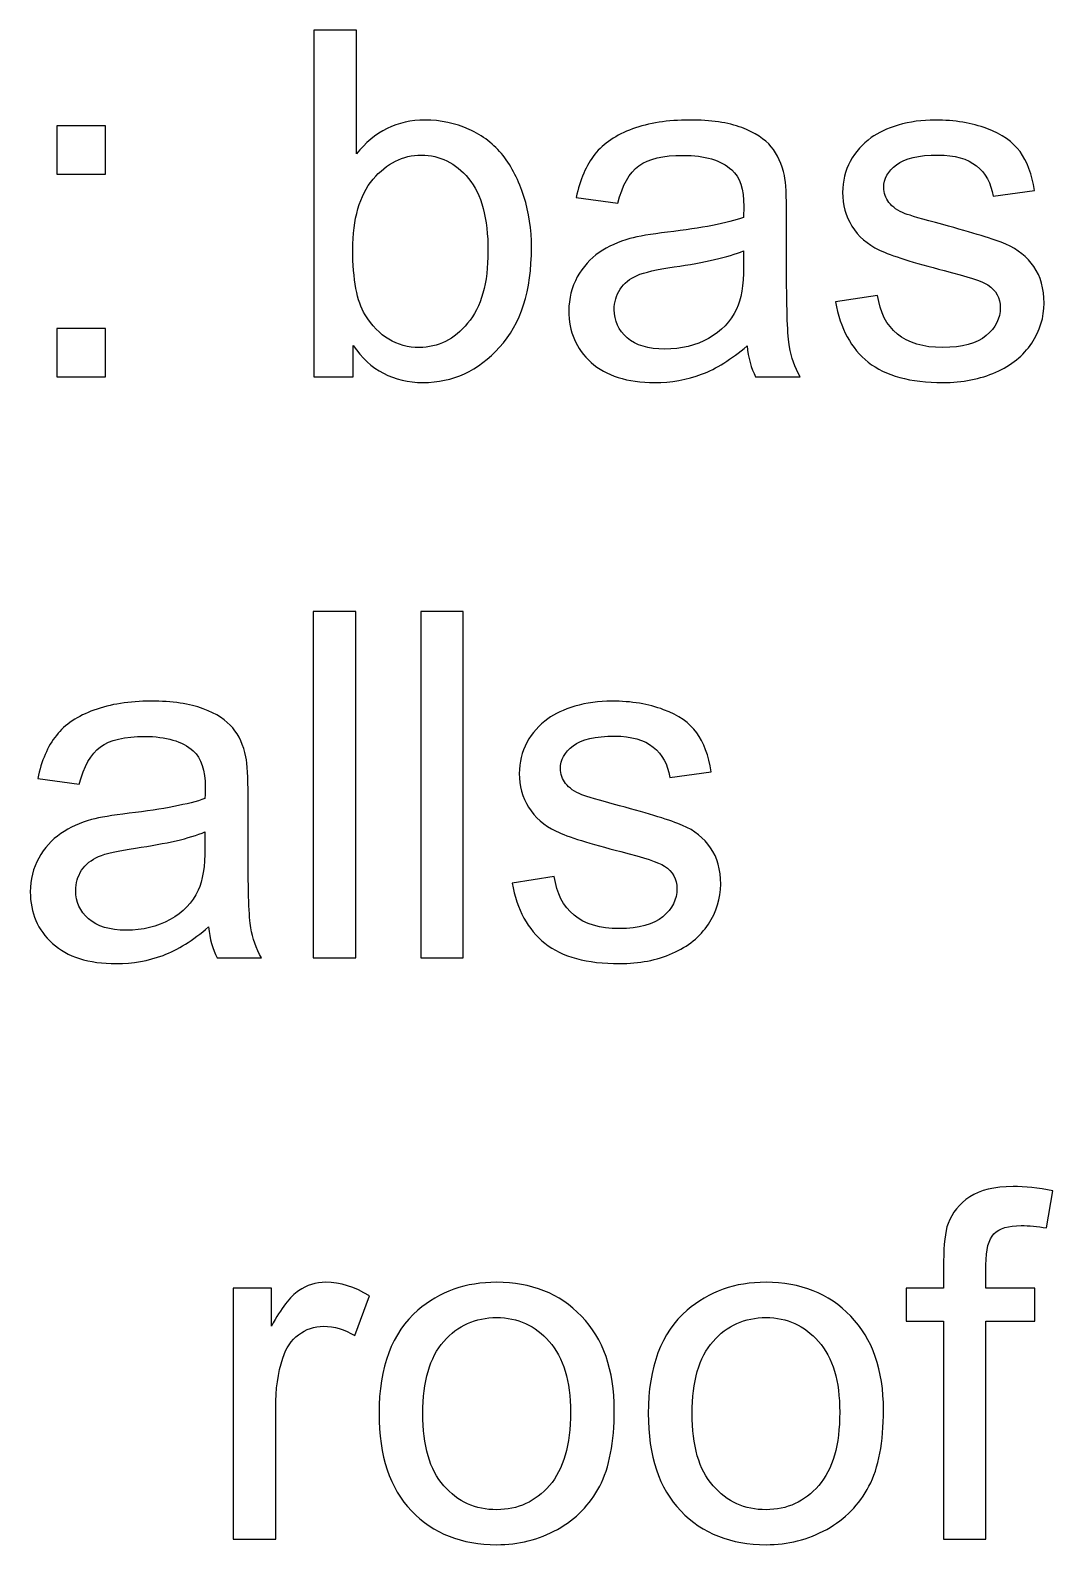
# Model space of a CAD drawing. Header units: centimetres. Extents: x -233 to -82, y 123 to 153.
# Drawn here: x -169.642 to -168.897, y 142.74 to 143.843 of the extents above; entities that cross this region are included whole.
import ezdxf

# ---------------------------------------------------------------- set-up
doc = ezdxf.new("R2010")
doc.units = ezdxf.units.CM
doc.header["$MEASUREMENT"] = 0
doc.layers.add('layer 1', color=7, linetype='Continuous')

msp = doc.modelspace()

# ---------------------------------------------------------------- linework, layer by layer
at = {"layer": 'layer 1'}
for points, knots in [([(-169.4071, 143.59027), (-169.4071, 143.59027), (-169.4358, 143.59027), (-169.4358, 143.59027), (-169.4358, 143.59027), (-169.4358, 143.59027), (-169.4358, 143.84277), (-169.4358, 143.84277), (-169.4358, 143.84277), (-169.4358, 143.84277), (-169.4048, 143.84277), (-169.4048, 143.84277), (-169.4048, 143.84277), (-169.4048, 143.84277), (-169.4048, 143.75267), (-169.4048, 143.75267), (-169.4048, 143.75267), (-169.3917, 143.76917), (-169.375, 143.77737), (-169.3547, 143.77737), (-169.3547, 143.77737), (-169.3434, 143.77737), (-169.3328, 143.77507), (-169.3227, 143.77057), (-169.3227, 143.77057), (-169.3127, 143.76607), (-169.3044, 143.75967), (-169.2979, 143.75147), (-169.2979, 143.75147), (-169.2914, 143.74317), (-169.2864, 143.73327), (-169.2827, 143.72167), (-169.2827, 143.72167), (-169.279, 143.71007), (-169.2772, 143.69767), (-169.2772, 143.68447), (-169.2772, 143.68447), (-169.2772, 143.65317), (-169.2849, 143.62897), (-169.3004, 143.61187), (-169.3004, 143.61187), (-169.3159, 143.59477), (-169.3345, 143.58617), (-169.3562, 143.58617), (-169.3562, 143.58617), (-169.3778, 143.58617), (-169.3948, 143.59517), (-169.4071, 143.61317), (-169.4071, 143.61317), (-169.4071, 143.61317), (-169.4071, 143.59027), (-169.4071, 143.59027)], [0, 0, 0, 0, 0.0714286, 0.0714286, 0.0714286, 0.0714286, 0.1428571, 0.1428571, 0.1428571, 0.1428571, 0.2142857, 0.2142857, 0.2142857, 0.2142857, 0.2857143, 0.2857143, 0.2857143, 0.2857143, 0.3571429, 0.3571429, 0.3571429, 0.3571429, 0.4285714, 0.4285714, 0.4285714, 0.4285714, 0.5, 0.5, 0.5, 0.5, 0.5714286, 0.5714286, 0.5714286, 0.5714286, 0.6428571, 0.6428571, 0.6428571, 0.6428571, 0.7142857, 0.7142857, 0.7142857, 0.7142857, 0.7857143, 0.7857143, 0.7857143, 0.7857143, 0.8571429, 0.8571429, 0.8571429, 0.8571429, 1, 1, 1, 1]), ([(-169.1201, 143.61287), (-169.1316, 143.60307), (-169.1426, 143.59617), (-169.1532, 143.59217), (-169.1532, 143.59217), (-169.1639, 143.58817), (-169.1753, 143.58617), (-169.1874, 143.58617), (-169.1874, 143.58617), (-169.2075, 143.58617), (-169.223, 143.59107), (-169.2338, 143.60087), (-169.2338, 143.60087), (-169.2446, 143.61067), (-169.25, 143.62317), (-169.25, 143.63847), (-169.25, 143.63847), (-169.25, 143.64747), (-169.2479, 143.65567), (-169.2438, 143.66307), (-169.2438, 143.66307), (-169.2397, 143.67047), (-169.2344, 143.67637), (-169.2278, 143.68087), (-169.2278, 143.68087), (-169.2212, 143.68537), (-169.2138, 143.68877), (-169.2055, 143.69107), (-169.2055, 143.69107), (-169.1994, 143.69267), (-169.1903, 143.69417), (-169.178, 143.69567), (-169.178, 143.69567), (-169.1529, 143.69867), (-169.1345, 143.70227), (-169.1227, 143.70637), (-169.1227, 143.70637), (-169.1226, 143.71067), (-169.1225, 143.71337), (-169.1225, 143.71447), (-169.1225, 143.71447), (-169.1225, 143.72707), (-169.1254, 143.73597), (-169.1313, 143.74117), (-169.1313, 143.74117), (-169.1392, 143.74817), (-169.151, 143.75167), (-169.1666, 143.75167), (-169.1666, 143.75167), (-169.1812, 143.75167), (-169.192, 143.74917), (-169.1989, 143.74407), (-169.1989, 143.74407), (-169.2058, 143.73897), (-169.211, 143.72987), (-169.2143, 143.71687), (-169.2143, 143.71687), (-169.2143, 143.71687), (-169.2446, 143.72097), (-169.2446, 143.72097), (-169.2446, 143.72097), (-169.2419, 143.73397), (-169.2373, 143.74447), (-169.231, 143.75247), (-169.231, 143.75247), (-169.2247, 143.76037), (-169.2155, 143.76657), (-169.2036, 143.77087), (-169.2036, 143.77087), (-169.1917, 143.77517), (-169.1778, 143.77737), (-169.1621, 143.77737), (-169.1621, 143.77737), (-169.1465, 143.77737), (-169.1338, 143.77557), (-169.124, 143.77187), (-169.124, 143.77187), (-169.1143, 143.76817), (-169.1071, 143.76347), (-169.1025, 143.75797), (-169.1025, 143.75797), (-169.0979, 143.75237), (-169.0947, 143.74537), (-169.0929, 143.73687), (-169.0929, 143.73687), (-169.0918, 143.73157), (-169.0913, 143.72207), (-169.0913, 143.70827), (-169.0913, 143.70827), (-169.0913, 143.70827), (-169.0913, 143.66697), (-169.0913, 143.66697), (-169.0913, 143.66697), (-169.0913, 143.63807), (-169.0906, 143.61987), (-169.0893, 143.61227), (-169.0893, 143.61227), (-169.088, 143.60457), (-169.0854, 143.59727), (-169.0815, 143.59027), (-169.0815, 143.59027), (-169.0815, 143.59027), (-169.1139, 143.59027), (-169.1139, 143.59027), (-169.1139, 143.59027), (-169.1171, 143.59667), (-169.1192, 143.60417), (-169.1201, 143.61287)], [0, 0, 0, 0, 0.0357143, 0.0357143, 0.0357143, 0.0357143, 0.0714286, 0.0714286, 0.0714286, 0.0714286, 0.1071429, 0.1071429, 0.1071429, 0.1071429, 0.1428571, 0.1428571, 0.1428571, 0.1428571, 0.1785714, 0.1785714, 0.1785714, 0.1785714, 0.2142857, 0.2142857, 0.2142857, 0.2142857, 0.25, 0.25, 0.25, 0.25, 0.2857143, 0.2857143, 0.2857143, 0.2857143, 0.3214286, 0.3214286, 0.3214286, 0.3214286, 0.3571429, 0.3571429, 0.3571429, 0.3571429, 0.3928571, 0.3928571, 0.3928571, 0.3928571, 0.4285714, 0.4285714, 0.4285714, 0.4285714, 0.4642857, 0.4642857, 0.4642857, 0.4642857, 0.5, 0.5, 0.5, 0.5, 0.5357143, 0.5357143, 0.5357143, 0.5357143, 0.5714286, 0.5714286, 0.5714286, 0.5714286, 0.6071429, 0.6071429, 0.6071429, 0.6071429, 0.6428571, 0.6428571, 0.6428571, 0.6428571, 0.6785714, 0.6785714, 0.6785714, 0.6785714, 0.7142857, 0.7142857, 0.7142857, 0.7142857, 0.75, 0.75, 0.75, 0.75, 0.7857143, 0.7857143, 0.7857143, 0.7857143, 0.8214286, 0.8214286, 0.8214286, 0.8214286, 0.8571429, 0.8571429, 0.8571429, 0.8571429, 0.8928571, 0.8928571, 0.8928571, 0.8928571, 0.9285714, 0.9285714, 0.9285714, 0.9285714, 1, 1, 1, 1]), ([(-169.0556, 143.64487), (-169.0556, 143.64487), (-169.025, 143.64967), (-169.025, 143.64967), (-169.025, 143.64967), (-169.0233, 143.63737), (-169.0185, 143.62797), (-169.0106, 143.62147), (-169.0106, 143.62147), (-169.0027, 143.61497), (-168.9917, 143.61167), (-168.9776, 143.61167), (-168.9776, 143.61167), (-168.9634, 143.61167), (-168.9528, 143.61457), (-168.9459, 143.62037), (-168.9459, 143.62037), (-168.939, 143.62617), (-168.9356, 143.63297), (-168.9356, 143.64077), (-168.9356, 143.64077), (-168.9356, 143.64777), (-168.9386, 143.65327), (-168.9447, 143.65727), (-168.9447, 143.65727), (-168.949, 143.65997), (-168.9595, 143.66347), (-168.9764, 143.66777), (-168.9764, 143.66777), (-168.9991, 143.67347), (-169.0149, 143.67847), (-169.0237, 143.68267), (-169.0237, 143.68267), (-169.0325, 143.68687), (-169.0392, 143.69267), (-169.0437, 143.70007), (-169.0437, 143.70007), (-169.0482, 143.70747), (-169.0505, 143.71567), (-169.0505, 143.72467), (-169.0505, 143.72467), (-169.0505, 143.73277), (-169.0486, 143.74037), (-169.0449, 143.74727), (-169.0449, 143.74727), (-169.0412, 143.75417), (-169.0361, 143.75997), (-169.0296, 143.76457), (-169.0296, 143.76457), (-169.0248, 143.76817), (-169.0182, 143.77117), (-169.0099, 143.77367), (-169.0099, 143.77367), (-169.0016, 143.77617), (-168.9926, 143.77737), (-168.9831, 143.77737), (-168.9831, 143.77737), (-168.9688, 143.77737), (-168.9562, 143.77527), (-168.9453, 143.77117), (-168.9453, 143.77117), (-168.9344, 143.76707), (-168.9264, 143.76147), (-168.9212, 143.75437), (-168.9212, 143.75437), (-168.9161, 143.74727), (-168.9125, 143.73787), (-168.9106, 143.72597), (-168.9106, 143.72597), (-168.9106, 143.72597), (-168.9409, 143.72187), (-168.9409, 143.72187), (-168.9409, 143.72187), (-168.9423, 143.73127), (-168.9463, 143.73867), (-168.9529, 143.74397), (-168.9529, 143.74397), (-168.9595, 143.74927), (-168.9688, 143.75187), (-168.9809, 143.75187), (-168.9809, 143.75187), (-168.9951, 143.75187), (-169.0052, 143.74957), (-169.0113, 143.74487), (-169.0113, 143.74487), (-169.0174, 143.74017), (-169.0205, 143.73457), (-169.0205, 143.72827), (-169.0205, 143.72827), (-169.0205, 143.72417), (-169.0192, 143.72057), (-169.0167, 143.71737), (-169.0167, 143.71737), (-169.0142, 143.71407), (-169.0102, 143.71127), (-169.0048, 143.70917), (-169.0048, 143.70917), (-169.0017, 143.70797), (-168.9926, 143.70527), (-168.9774, 143.70117), (-168.9774, 143.70117), (-168.9555, 143.69527), (-168.9402, 143.69057), (-168.9315, 143.68687), (-168.9315, 143.68687), (-168.9228, 143.68317), (-168.916, 143.67767), (-168.9111, 143.67057), (-168.9111, 143.67057), (-168.9062, 143.66347), (-168.9037, 143.65457), (-168.9037, 143.64397), (-168.9037, 143.64397), (-168.9037, 143.63367), (-168.9067, 143.62397), (-168.9127, 143.61487), (-168.9127, 143.61487), (-168.9188, 143.60577), (-168.9275, 143.59867), (-168.9388, 143.59367), (-168.9388, 143.59367), (-168.9502, 143.58867), (-168.9631, 143.58617), (-168.9774, 143.58617), (-168.9774, 143.58617), (-169.0012, 143.58617), (-169.0193, 143.59107), (-169.0318, 143.60097), (-169.0318, 143.60097), (-169.0443, 143.61087), (-169.0522, 143.62547), (-169.0556, 143.64487)], [0, 0, 0, 0, 0.0294118, 0.0294118, 0.0294118, 0.0294118, 0.0588235, 0.0588235, 0.0588235, 0.0588235, 0.0882353, 0.0882353, 0.0882353, 0.0882353, 0.1176471, 0.1176471, 0.1176471, 0.1176471, 0.1470588, 0.1470588, 0.1470588, 0.1470588, 0.1764706, 0.1764706, 0.1764706, 0.1764706, 0.2058824, 0.2058824, 0.2058824, 0.2058824, 0.2352941, 0.2352941, 0.2352941, 0.2352941, 0.2647059, 0.2647059, 0.2647059, 0.2647059, 0.2941176, 0.2941176, 0.2941176, 0.2941176, 0.3235294, 0.3235294, 0.3235294, 0.3235294, 0.3529412, 0.3529412, 0.3529412, 0.3529412, 0.3823529, 0.3823529, 0.3823529, 0.3823529, 0.4117647, 0.4117647, 0.4117647, 0.4117647, 0.4411765, 0.4411765, 0.4411765, 0.4411765, 0.4705882, 0.4705882, 0.4705882, 0.4705882, 0.5, 0.5, 0.5, 0.5, 0.5294118, 0.5294118, 0.5294118, 0.5294118, 0.5588235, 0.5588235, 0.5588235, 0.5588235, 0.5882353, 0.5882353, 0.5882353, 0.5882353, 0.6176471, 0.6176471, 0.6176471, 0.6176471, 0.6470588, 0.6470588, 0.6470588, 0.6470588, 0.6764706, 0.6764706, 0.6764706, 0.6764706, 0.7058824, 0.7058824, 0.7058824, 0.7058824, 0.7352941, 0.7352941, 0.7352941, 0.7352941, 0.7647059, 0.7647059, 0.7647059, 0.7647059, 0.7941176, 0.7941176, 0.7941176, 0.7941176, 0.8235294, 0.8235294, 0.8235294, 0.8235294, 0.8529412, 0.8529412, 0.8529412, 0.8529412, 0.8823529, 0.8823529, 0.8823529, 0.8823529, 0.9117647, 0.9117647, 0.9117647, 0.9117647, 0.9411765, 0.9411765, 0.9411765, 0.9411765, 1, 1, 1, 1]), ([(-169.623, 143.73787), (-169.623, 143.73787), (-169.623, 143.77317), (-169.623, 143.77317), (-169.623, 143.77317), (-169.623, 143.77317), (-169.5877, 143.77317), (-169.5877, 143.77317), (-169.5877, 143.77317), (-169.5877, 143.77317), (-169.5877, 143.73787), (-169.5877, 143.73787), (-169.5877, 143.73787), (-169.5877, 143.73787), (-169.623, 143.73787), (-169.623, 143.73787)], [0, 0, 0, 0, 0.2, 0.2, 0.2, 0.2, 0.4, 0.4, 0.4, 0.4, 0.6, 0.6, 0.6, 0.6, 1, 1, 1, 1]), ([(-169.4074, 143.68307), (-169.4074, 143.66117), (-169.4044, 143.64527), (-169.3984, 143.63557), (-169.3984, 143.63557), (-169.3887, 143.61967), (-169.3755, 143.61167), (-169.3588, 143.61167), (-169.3588, 143.61167), (-169.3453, 143.61167), (-169.3336, 143.61757), (-169.3237, 143.62937), (-169.3237, 143.62937), (-169.3138, 143.64107), (-169.3089, 143.65857), (-169.3089, 143.68187), (-169.3089, 143.68187), (-169.3089, 143.70577), (-169.3136, 143.72347), (-169.3231, 143.73487), (-169.3231, 143.73487), (-169.3326, 143.74617), (-169.344, 143.75187), (-169.3574, 143.75187), (-169.3574, 143.75187), (-169.371, 143.75187), (-169.3827, 143.74597), (-169.3926, 143.73427), (-169.3926, 143.73427), (-169.4025, 143.72247), (-169.4074, 143.70537), (-169.4074, 143.68307)], [0, 0, 0, 0, 0.1111111, 0.1111111, 0.1111111, 0.1111111, 0.2222222, 0.2222222, 0.2222222, 0.2222222, 0.3333333, 0.3333333, 0.3333333, 0.3333333, 0.4444444, 0.4444444, 0.4444444, 0.4444444, 0.5555556, 0.5555556, 0.5555556, 0.5555556, 0.6666667, 0.6666667, 0.6666667, 0.6666667, 0.7777778, 0.7777778, 0.7777778, 0.7777778, 1, 1, 1, 1]), ([(-169.1227, 143.68207), (-169.1339, 143.67747), (-169.1508, 143.67357), (-169.1733, 143.67037), (-169.1733, 143.67037), (-169.186, 143.66847), (-169.195, 143.66647), (-169.2003, 143.66417), (-169.2003, 143.66417), (-169.2056, 143.66187), (-169.2097, 143.65857), (-169.2126, 143.65417), (-169.2126, 143.65417), (-169.2155, 143.64967), (-169.2169, 143.64477), (-169.2169, 143.63937), (-169.2169, 143.63937), (-169.2169, 143.63107), (-169.2138, 143.62427), (-169.2075, 143.61877), (-169.2075, 143.61877), (-169.2012, 143.61327), (-169.1921, 143.61047), (-169.18, 143.61047), (-169.18, 143.61047), (-169.1681, 143.61047), (-169.1574, 143.61307), (-169.1481, 143.61827), (-169.1481, 143.61827), (-169.1388, 143.62347), (-169.132, 143.63057), (-169.1277, 143.63967), (-169.1277, 143.63967), (-169.1244, 143.64667), (-169.1227, 143.65697), (-169.1227, 143.67067), (-169.1227, 143.67067), (-169.1227, 143.67067), (-169.1227, 143.68207), (-169.1227, 143.68207)], [0, 0, 0, 0, 0.0909091, 0.0909091, 0.0909091, 0.0909091, 0.1818182, 0.1818182, 0.1818182, 0.1818182, 0.2727273, 0.2727273, 0.2727273, 0.2727273, 0.3636364, 0.3636364, 0.3636364, 0.3636364, 0.4545455, 0.4545455, 0.4545455, 0.4545455, 0.5454545, 0.5454545, 0.5454545, 0.5454545, 0.6363636, 0.6363636, 0.6363636, 0.6363636, 0.7272727, 0.7272727, 0.7272727, 0.7272727, 0.8181818, 0.8181818, 0.8181818, 0.8181818, 1, 1, 1, 1]), ([(-169.623, 143.59027), (-169.623, 143.59027), (-169.623, 143.62557), (-169.623, 143.62557), (-169.623, 143.62557), (-169.623, 143.62557), (-169.5877, 143.62557), (-169.5877, 143.62557), (-169.5877, 143.62557), (-169.5877, 143.62557), (-169.5877, 143.59027), (-169.5877, 143.59027), (-169.5877, 143.59027), (-169.5877, 143.59027), (-169.623, 143.59027), (-169.623, 143.59027)], [0, 0, 0, 0, 0.2, 0.2, 0.2, 0.2, 0.4, 0.4, 0.4, 0.4, 0.6, 0.6, 0.6, 0.6, 1, 1, 1, 1]), ([(-169.4363, 143.16694), (-169.4363, 143.16694), (-169.4363, 143.41944), (-169.4363, 143.41944), (-169.4363, 143.41944), (-169.4363, 143.41944), (-169.4053, 143.41944), (-169.4053, 143.41944), (-169.4053, 143.41944), (-169.4053, 143.41944), (-169.4053, 143.16694), (-169.4053, 143.16694), (-169.4053, 143.16694), (-169.4053, 143.16694), (-169.4363, 143.16694), (-169.4363, 143.16694)], [0, 0, 0, 0, 0.2, 0.2, 0.2, 0.2, 0.4, 0.4, 0.4, 0.4, 0.6, 0.6, 0.6, 0.6, 1, 1, 1, 1]), ([(-169.3579, 143.16694), (-169.3579, 143.16694), (-169.3579, 143.41944), (-169.3579, 143.41944), (-169.3579, 143.41944), (-169.3579, 143.41944), (-169.3269, 143.41944), (-169.3269, 143.41944), (-169.3269, 143.41944), (-169.3269, 143.41944), (-169.3269, 143.16694), (-169.3269, 143.16694), (-169.3269, 143.16694), (-169.3269, 143.16694), (-169.3579, 143.16694), (-169.3579, 143.16694)], [0, 0, 0, 0, 0.2, 0.2, 0.2, 0.2, 0.4, 0.4, 0.4, 0.4, 0.6, 0.6, 0.6, 0.6, 1, 1, 1, 1]), ([(-169.5125, 143.18954), (-169.524, 143.17974), (-169.535, 143.17284), (-169.5456, 143.16884), (-169.5456, 143.16884), (-169.5563, 143.16484), (-169.5677, 143.16284), (-169.5798, 143.16284), (-169.5798, 143.16284), (-169.5999, 143.16284), (-169.6154, 143.16774), (-169.6262, 143.17754), (-169.6262, 143.17754), (-169.637, 143.18734), (-169.6424, 143.19984), (-169.6424, 143.21514), (-169.6424, 143.21514), (-169.6424, 143.22414), (-169.6403, 143.23234), (-169.6362, 143.23974), (-169.6362, 143.23974), (-169.6321, 143.24714), (-169.6268, 143.25304), (-169.6202, 143.25754), (-169.6202, 143.25754), (-169.6136, 143.26204), (-169.6062, 143.26544), (-169.5979, 143.26774), (-169.5979, 143.26774), (-169.5918, 143.26934), (-169.5827, 143.27084), (-169.5704, 143.27234), (-169.5704, 143.27234), (-169.5453, 143.27534), (-169.5269, 143.27894), (-169.5151, 143.28304), (-169.5151, 143.28304), (-169.515, 143.28734), (-169.5149, 143.29004), (-169.5149, 143.29114), (-169.5149, 143.29114), (-169.5149, 143.30374), (-169.5178, 143.31264), (-169.5237, 143.31784), (-169.5237, 143.31784), (-169.5316, 143.32484), (-169.5434, 143.32834), (-169.559, 143.32834), (-169.559, 143.32834), (-169.5736, 143.32834), (-169.5844, 143.32584), (-169.5913, 143.32074), (-169.5913, 143.32074), (-169.5982, 143.31564), (-169.6034, 143.30654), (-169.6067, 143.29354), (-169.6067, 143.29354), (-169.6067, 143.29354), (-169.637, 143.29764), (-169.637, 143.29764), (-169.637, 143.29764), (-169.6343, 143.31064), (-169.6297, 143.32114), (-169.6234, 143.32914), (-169.6234, 143.32914), (-169.6171, 143.33704), (-169.6079, 143.34324), (-169.596, 143.34754), (-169.596, 143.34754), (-169.5841, 143.35184), (-169.5702, 143.35404), (-169.5545, 143.35404), (-169.5545, 143.35404), (-169.5389, 143.35404), (-169.5262, 143.35224), (-169.5164, 143.34854), (-169.5164, 143.34854), (-169.5067, 143.34484), (-169.4995, 143.34014), (-169.4949, 143.33464), (-169.4949, 143.33464), (-169.4903, 143.32904), (-169.4871, 143.32204), (-169.4853, 143.31354), (-169.4853, 143.31354), (-169.4842, 143.30824), (-169.4837, 143.29874), (-169.4837, 143.28494), (-169.4837, 143.28494), (-169.4837, 143.28494), (-169.4837, 143.24364), (-169.4837, 143.24364), (-169.4837, 143.24364), (-169.4837, 143.21474), (-169.483, 143.19654), (-169.4817, 143.18894), (-169.4817, 143.18894), (-169.4804, 143.18124), (-169.4778, 143.17394), (-169.4739, 143.16694), (-169.4739, 143.16694), (-169.4739, 143.16694), (-169.5063, 143.16694), (-169.5063, 143.16694), (-169.5063, 143.16694), (-169.5095, 143.17334), (-169.5116, 143.18084), (-169.5125, 143.18954)], [0, 0, 0, 0, 0.0357143, 0.0357143, 0.0357143, 0.0357143, 0.0714286, 0.0714286, 0.0714286, 0.0714286, 0.1071429, 0.1071429, 0.1071429, 0.1071429, 0.1428571, 0.1428571, 0.1428571, 0.1428571, 0.1785714, 0.1785714, 0.1785714, 0.1785714, 0.2142857, 0.2142857, 0.2142857, 0.2142857, 0.25, 0.25, 0.25, 0.25, 0.2857143, 0.2857143, 0.2857143, 0.2857143, 0.3214286, 0.3214286, 0.3214286, 0.3214286, 0.3571429, 0.3571429, 0.3571429, 0.3571429, 0.3928571, 0.3928571, 0.3928571, 0.3928571, 0.4285714, 0.4285714, 0.4285714, 0.4285714, 0.4642857, 0.4642857, 0.4642857, 0.4642857, 0.5, 0.5, 0.5, 0.5, 0.5357143, 0.5357143, 0.5357143, 0.5357143, 0.5714286, 0.5714286, 0.5714286, 0.5714286, 0.6071429, 0.6071429, 0.6071429, 0.6071429, 0.6428571, 0.6428571, 0.6428571, 0.6428571, 0.6785714, 0.6785714, 0.6785714, 0.6785714, 0.7142857, 0.7142857, 0.7142857, 0.7142857, 0.75, 0.75, 0.75, 0.75, 0.7857143, 0.7857143, 0.7857143, 0.7857143, 0.8214286, 0.8214286, 0.8214286, 0.8214286, 0.8571429, 0.8571429, 0.8571429, 0.8571429, 0.8928571, 0.8928571, 0.8928571, 0.8928571, 0.9285714, 0.9285714, 0.9285714, 0.9285714, 1, 1, 1, 1]), ([(-169.2912, 143.22154), (-169.2912, 143.22154), (-169.2606, 143.22634), (-169.2606, 143.22634), (-169.2606, 143.22634), (-169.2589, 143.21404), (-169.2541, 143.20464), (-169.2462, 143.19814), (-169.2462, 143.19814), (-169.2383, 143.19164), (-169.2273, 143.18834), (-169.2132, 143.18834), (-169.2132, 143.18834), (-169.199, 143.18834), (-169.1884, 143.19124), (-169.1815, 143.19704), (-169.1815, 143.19704), (-169.1746, 143.20284), (-169.1712, 143.20964), (-169.1712, 143.21744), (-169.1712, 143.21744), (-169.1712, 143.22444), (-169.1742, 143.22994), (-169.1803, 143.23394), (-169.1803, 143.23394), (-169.1846, 143.23664), (-169.1951, 143.24014), (-169.212, 143.24444), (-169.212, 143.24444), (-169.2347, 143.25014), (-169.2505, 143.25514), (-169.2593, 143.25934), (-169.2593, 143.25934), (-169.2681, 143.26354), (-169.2748, 143.26934), (-169.2793, 143.27674), (-169.2793, 143.27674), (-169.2838, 143.28414), (-169.2861, 143.29234), (-169.2861, 143.30134), (-169.2861, 143.30134), (-169.2861, 143.30944), (-169.2842, 143.31704), (-169.2805, 143.32394), (-169.2805, 143.32394), (-169.2768, 143.33084), (-169.2717, 143.33664), (-169.2652, 143.34124), (-169.2652, 143.34124), (-169.2604, 143.34484), (-169.2538, 143.34784), (-169.2455, 143.35034), (-169.2455, 143.35034), (-169.2372, 143.35284), (-169.2282, 143.35404), (-169.2187, 143.35404), (-169.2187, 143.35404), (-169.2044, 143.35404), (-169.1918, 143.35194), (-169.1809, 143.34784), (-169.1809, 143.34784), (-169.17, 143.34374), (-169.162, 143.33814), (-169.1568, 143.33104), (-169.1568, 143.33104), (-169.1517, 143.32394), (-169.1481, 143.31454), (-169.1462, 143.30264), (-169.1462, 143.30264), (-169.1462, 143.30264), (-169.1765, 143.29854), (-169.1765, 143.29854), (-169.1765, 143.29854), (-169.1779, 143.30794), (-169.1819, 143.31534), (-169.1885, 143.32064), (-169.1885, 143.32064), (-169.1951, 143.32594), (-169.2044, 143.32854), (-169.2165, 143.32854), (-169.2165, 143.32854), (-169.2307, 143.32854), (-169.2408, 143.32624), (-169.2469, 143.32154), (-169.2469, 143.32154), (-169.253, 143.31684), (-169.2561, 143.31124), (-169.2561, 143.30494), (-169.2561, 143.30494), (-169.2561, 143.30084), (-169.2548, 143.29724), (-169.2523, 143.29404), (-169.2523, 143.29404), (-169.2498, 143.29074), (-169.2458, 143.28794), (-169.2404, 143.28584), (-169.2404, 143.28584), (-169.2373, 143.28464), (-169.2282, 143.28194), (-169.213, 143.27784), (-169.213, 143.27784), (-169.1911, 143.27194), (-169.1758, 143.26724), (-169.1671, 143.26354), (-169.1671, 143.26354), (-169.1584, 143.25984), (-169.1516, 143.25434), (-169.1467, 143.24724), (-169.1467, 143.24724), (-169.1418, 143.24014), (-169.1393, 143.23124), (-169.1393, 143.22064), (-169.1393, 143.22064), (-169.1393, 143.21034), (-169.1423, 143.20064), (-169.1483, 143.19154), (-169.1483, 143.19154), (-169.1544, 143.18244), (-169.1631, 143.17534), (-169.1744, 143.17034), (-169.1744, 143.17034), (-169.1858, 143.16534), (-169.1987, 143.16284), (-169.213, 143.16284), (-169.213, 143.16284), (-169.2368, 143.16284), (-169.2549, 143.16774), (-169.2674, 143.17764), (-169.2674, 143.17764), (-169.2799, 143.18754), (-169.2878, 143.20214), (-169.2912, 143.22154)], [0, 0, 0, 0, 0.0294118, 0.0294118, 0.0294118, 0.0294118, 0.0588235, 0.0588235, 0.0588235, 0.0588235, 0.0882353, 0.0882353, 0.0882353, 0.0882353, 0.1176471, 0.1176471, 0.1176471, 0.1176471, 0.1470588, 0.1470588, 0.1470588, 0.1470588, 0.1764706, 0.1764706, 0.1764706, 0.1764706, 0.2058824, 0.2058824, 0.2058824, 0.2058824, 0.2352941, 0.2352941, 0.2352941, 0.2352941, 0.2647059, 0.2647059, 0.2647059, 0.2647059, 0.2941176, 0.2941176, 0.2941176, 0.2941176, 0.3235294, 0.3235294, 0.3235294, 0.3235294, 0.3529412, 0.3529412, 0.3529412, 0.3529412, 0.3823529, 0.3823529, 0.3823529, 0.3823529, 0.4117647, 0.4117647, 0.4117647, 0.4117647, 0.4411765, 0.4411765, 0.4411765, 0.4411765, 0.4705882, 0.4705882, 0.4705882, 0.4705882, 0.5, 0.5, 0.5, 0.5, 0.5294118, 0.5294118, 0.5294118, 0.5294118, 0.5588235, 0.5588235, 0.5588235, 0.5588235, 0.5882353, 0.5882353, 0.5882353, 0.5882353, 0.6176471, 0.6176471, 0.6176471, 0.6176471, 0.6470588, 0.6470588, 0.6470588, 0.6470588, 0.6764706, 0.6764706, 0.6764706, 0.6764706, 0.7058824, 0.7058824, 0.7058824, 0.7058824, 0.7352941, 0.7352941, 0.7352941, 0.7352941, 0.7647059, 0.7647059, 0.7647059, 0.7647059, 0.7941176, 0.7941176, 0.7941176, 0.7941176, 0.8235294, 0.8235294, 0.8235294, 0.8235294, 0.8529412, 0.8529412, 0.8529412, 0.8529412, 0.8823529, 0.8823529, 0.8823529, 0.8823529, 0.9117647, 0.9117647, 0.9117647, 0.9117647, 0.9411765, 0.9411765, 0.9411765, 0.9411765, 1, 1, 1, 1]), ([(-169.5151, 143.25874), (-169.5263, 143.25414), (-169.5432, 143.25024), (-169.5657, 143.24704), (-169.5657, 143.24704), (-169.5784, 143.24514), (-169.5874, 143.24314), (-169.5927, 143.24084), (-169.5927, 143.24084), (-169.598, 143.23854), (-169.6021, 143.23524), (-169.605, 143.23084), (-169.605, 143.23084), (-169.6079, 143.22634), (-169.6093, 143.22144), (-169.6093, 143.21604), (-169.6093, 143.21604), (-169.6093, 143.20774), (-169.6062, 143.20094), (-169.5999, 143.19544), (-169.5999, 143.19544), (-169.5936, 143.18994), (-169.5845, 143.18714), (-169.5724, 143.18714), (-169.5724, 143.18714), (-169.5605, 143.18714), (-169.5498, 143.18974), (-169.5405, 143.19494), (-169.5405, 143.19494), (-169.5312, 143.20014), (-169.5244, 143.20724), (-169.5201, 143.21634), (-169.5201, 143.21634), (-169.5168, 143.22334), (-169.5151, 143.23364), (-169.5151, 143.24734), (-169.5151, 143.24734), (-169.5151, 143.24734), (-169.5151, 143.25874), (-169.5151, 143.25874)], [0, 0, 0, 0, 0.0909091, 0.0909091, 0.0909091, 0.0909091, 0.1818182, 0.1818182, 0.1818182, 0.1818182, 0.2727273, 0.2727273, 0.2727273, 0.2727273, 0.3636364, 0.3636364, 0.3636364, 0.3636364, 0.4545455, 0.4545455, 0.4545455, 0.4545455, 0.5454545, 0.5454545, 0.5454545, 0.5454545, 0.6363636, 0.6363636, 0.6363636, 0.6363636, 0.7272727, 0.7272727, 0.7272727, 0.7272727, 0.8181818, 0.8181818, 0.8181818, 0.8181818, 1, 1, 1, 1]), ([(-168.9769, 142.74361), (-168.9769, 142.74361), (-168.9769, 142.90241), (-168.9769, 142.90241), (-168.9769, 142.90241), (-168.9769, 142.90241), (-169.0043, 142.90241), (-169.0043, 142.90241), (-169.0043, 142.90241), (-169.0043, 142.90241), (-169.0043, 142.92651), (-169.0043, 142.92651), (-169.0043, 142.92651), (-169.0043, 142.92651), (-168.9769, 142.92651), (-168.9769, 142.92651), (-168.9769, 142.92651), (-168.9769, 142.92651), (-168.9769, 142.94601), (-168.9769, 142.94601), (-168.9769, 142.94601), (-168.9769, 142.95831), (-168.9758, 142.96741), (-168.9737, 142.97341), (-168.9737, 142.97341), (-168.9707, 142.98141), (-168.9654, 142.98791), (-168.9579, 142.99291), (-168.9579, 142.99291), (-168.9504, 142.99791), (-168.9398, 143.00041), (-168.9263, 143.00041), (-168.9263, 143.00041), (-168.9176, 143.00041), (-168.9079, 142.99941), (-168.8974, 142.99731), (-168.8974, 142.99731), (-168.8974, 142.99731), (-168.902, 142.97031), (-168.902, 142.97031), (-168.902, 142.97031), (-168.9085, 142.97141), (-168.9146, 142.97201), (-168.9203, 142.97201), (-168.9203, 142.97201), (-168.9297, 142.97201), (-168.9363, 142.97001), (-168.9402, 142.96601), (-168.9402, 142.96601), (-168.9441, 142.96201), (-168.9461, 142.95451), (-168.9461, 142.94341), (-168.9461, 142.94341), (-168.9461, 142.94341), (-168.9461, 142.92651), (-168.9461, 142.92651), (-168.9461, 142.92651), (-168.9461, 142.92651), (-168.9104, 142.92651), (-168.9104, 142.92651), (-168.9104, 142.92651), (-168.9104, 142.92651), (-168.9104, 142.90241), (-168.9104, 142.90241), (-168.9104, 142.90241), (-168.9104, 142.90241), (-168.9461, 142.90241), (-168.9461, 142.90241), (-168.9461, 142.90241), (-168.9461, 142.90241), (-168.9461, 142.74361), (-168.9461, 142.74361), (-168.9461, 142.74361), (-168.9461, 142.74361), (-168.9769, 142.74361), (-168.9769, 142.74361)], [0, 0, 0, 0, 0.05, 0.05, 0.05, 0.05, 0.1, 0.1, 0.1, 0.1, 0.15, 0.15, 0.15, 0.15, 0.2, 0.2, 0.2, 0.2, 0.25, 0.25, 0.25, 0.25, 0.3, 0.3, 0.3, 0.3, 0.35, 0.35, 0.35, 0.35, 0.4, 0.4, 0.4, 0.4, 0.45, 0.45, 0.45, 0.45, 0.5, 0.5, 0.5, 0.5, 0.55, 0.55, 0.55, 0.55, 0.6, 0.6, 0.6, 0.6, 0.65, 0.65, 0.65, 0.65, 0.7, 0.7, 0.7, 0.7, 0.75, 0.75, 0.75, 0.75, 0.8, 0.8, 0.8, 0.8, 0.85, 0.85, 0.85, 0.85, 0.9, 0.9, 0.9, 0.9, 1, 1, 1, 1]), ([(-169.4946, 142.74361), (-169.4946, 142.74361), (-169.4946, 142.92651), (-169.4946, 142.92651), (-169.4946, 142.92651), (-169.4946, 142.92651), (-169.4667, 142.92651), (-169.4667, 142.92651), (-169.4667, 142.92651), (-169.4667, 142.92651), (-169.4667, 142.89881), (-169.4667, 142.89881), (-169.4667, 142.89881), (-169.4596, 142.91181), (-169.453, 142.92041), (-169.4469, 142.92451), (-169.4469, 142.92451), (-169.4409, 142.92861), (-169.4343, 142.93071), (-169.4271, 142.93071), (-169.4271, 142.93071), (-169.4166, 142.93071), (-169.406, 142.92741), (-169.3952, 142.92071), (-169.3952, 142.92071), (-169.3952, 142.92071), (-169.4059, 142.89191), (-169.4059, 142.89191), (-169.4059, 142.89191), (-169.4134, 142.89641), (-169.421, 142.89861), (-169.4286, 142.89861), (-169.4286, 142.89861), (-169.4354, 142.89861), (-169.4415, 142.89661), (-169.4469, 142.89251), (-169.4469, 142.89251), (-169.4523, 142.88841), (-169.4561, 142.88281), (-169.4584, 142.87551), (-169.4584, 142.87551), (-169.4619, 142.86451), (-169.4636, 142.85251), (-169.4636, 142.83941), (-169.4636, 142.83941), (-169.4636, 142.83941), (-169.4636, 142.74361), (-169.4636, 142.74361), (-169.4636, 142.74361), (-169.4636, 142.74361), (-169.4946, 142.74361), (-169.4946, 142.74361)], [0, 0, 0, 0, 0.0714286, 0.0714286, 0.0714286, 0.0714286, 0.1428571, 0.1428571, 0.1428571, 0.1428571, 0.2142857, 0.2142857, 0.2142857, 0.2142857, 0.2857143, 0.2857143, 0.2857143, 0.2857143, 0.3571429, 0.3571429, 0.3571429, 0.3571429, 0.4285714, 0.4285714, 0.4285714, 0.4285714, 0.5, 0.5, 0.5, 0.5, 0.5714286, 0.5714286, 0.5714286, 0.5714286, 0.6428571, 0.6428571, 0.6428571, 0.6428571, 0.7142857, 0.7142857, 0.7142857, 0.7142857, 0.7857143, 0.7857143, 0.7857143, 0.7857143, 0.8571429, 0.8571429, 0.8571429, 0.8571429, 1, 1, 1, 1]), ([(-169.3883, 142.83511), (-169.3883, 142.86901), (-169.3789, 142.89401), (-169.36, 142.91031), (-169.36, 142.91031), (-169.3443, 142.92391), (-169.3251, 142.93071), (-169.3025, 142.93071), (-169.3025, 142.93071), (-169.2774, 142.93071), (-169.2568, 142.92251), (-169.2408, 142.90601), (-169.2408, 142.90601), (-169.2249, 142.88951), (-169.2169, 142.86671), (-169.2169, 142.83771), (-169.2169, 142.83771), (-169.2169, 142.81411), (-169.2204, 142.79561), (-169.2275, 142.78211), (-169.2275, 142.78211), (-169.2346, 142.76861), (-169.2448, 142.75821), (-169.2583, 142.75071), (-169.2583, 142.75071), (-169.2718, 142.74321), (-169.2866, 142.73951), (-169.3025, 142.73951), (-169.3025, 142.73951), (-169.3281, 142.73951), (-169.3488, 142.74771), (-169.3646, 142.76411), (-169.3646, 142.76411), (-169.3804, 142.78051), (-169.3883, 142.80421), (-169.3883, 142.83511)], [0, 0, 0, 0, 0.1, 0.1, 0.1, 0.1, 0.2, 0.2, 0.2, 0.2, 0.3, 0.3, 0.3, 0.3, 0.4, 0.4, 0.4, 0.4, 0.5, 0.5, 0.5, 0.5, 0.6, 0.6, 0.6, 0.6, 0.7, 0.7, 0.7, 0.7, 0.8, 0.8, 0.8, 0.8, 1, 1, 1, 1]), ([(-169.1921, 142.83511), (-169.1921, 142.86901), (-169.1827, 142.89401), (-169.1638, 142.91031), (-169.1638, 142.91031), (-169.1481, 142.92391), (-169.1289, 142.93071), (-169.1063, 142.93071), (-169.1063, 142.93071), (-169.0812, 142.93071), (-169.0606, 142.92251), (-169.0446, 142.90601), (-169.0446, 142.90601), (-169.0287, 142.88951), (-169.0207, 142.86671), (-169.0207, 142.83771), (-169.0207, 142.83771), (-169.0207, 142.81411), (-169.0242, 142.79561), (-169.0313, 142.78211), (-169.0313, 142.78211), (-169.0384, 142.76861), (-169.0486, 142.75821), (-169.0621, 142.75071), (-169.0621, 142.75071), (-169.0756, 142.74321), (-169.0904, 142.73951), (-169.1063, 142.73951), (-169.1063, 142.73951), (-169.1319, 142.73951), (-169.1526, 142.74771), (-169.1684, 142.76411), (-169.1684, 142.76411), (-169.1842, 142.78051), (-169.1921, 142.80421), (-169.1921, 142.83511)], [0, 0, 0, 0, 0.1, 0.1, 0.1, 0.1, 0.2, 0.2, 0.2, 0.2, 0.3, 0.3, 0.3, 0.3, 0.4, 0.4, 0.4, 0.4, 0.5, 0.5, 0.5, 0.5, 0.6, 0.6, 0.6, 0.6, 0.7, 0.7, 0.7, 0.7, 0.8, 0.8, 0.8, 0.8, 1, 1, 1, 1]), ([(-169.3564, 142.83511), (-169.3564, 142.81161), (-169.3513, 142.79411), (-169.3411, 142.78251), (-169.3411, 142.78251), (-169.3309, 142.77081), (-169.318, 142.76501), (-169.3025, 142.76501), (-169.3025, 142.76501), (-169.2871, 142.76501), (-169.2743, 142.77091), (-169.2641, 142.78261), (-169.2641, 142.78261), (-169.2539, 142.79431), (-169.2488, 142.81211), (-169.2488, 142.83611), (-169.2488, 142.83611), (-169.2488, 142.85871), (-169.2539, 142.87581), (-169.2642, 142.88751), (-169.2642, 142.88751), (-169.2745, 142.89921), (-169.2872, 142.90501), (-169.3025, 142.90501), (-169.3025, 142.90501), (-169.318, 142.90501), (-169.3309, 142.89921), (-169.3411, 142.88761), (-169.3411, 142.88761), (-169.3513, 142.87601), (-169.3564, 142.85851), (-169.3564, 142.83511)], [0, 0, 0, 0, 0.1111111, 0.1111111, 0.1111111, 0.1111111, 0.2222222, 0.2222222, 0.2222222, 0.2222222, 0.3333333, 0.3333333, 0.3333333, 0.3333333, 0.4444444, 0.4444444, 0.4444444, 0.4444444, 0.5555556, 0.5555556, 0.5555556, 0.5555556, 0.6666667, 0.6666667, 0.6666667, 0.6666667, 0.7777778, 0.7777778, 0.7777778, 0.7777778, 1, 1, 1, 1]), ([(-169.1602, 142.83511), (-169.1602, 142.81161), (-169.1551, 142.79411), (-169.1449, 142.78251), (-169.1449, 142.78251), (-169.1347, 142.77081), (-169.1218, 142.76501), (-169.1063, 142.76501), (-169.1063, 142.76501), (-169.0909, 142.76501), (-169.0781, 142.77091), (-169.0679, 142.78261), (-169.0679, 142.78261), (-169.0577, 142.79431), (-169.0526, 142.81211), (-169.0526, 142.83611), (-169.0526, 142.83611), (-169.0526, 142.85871), (-169.0577, 142.87581), (-169.068, 142.88751), (-169.068, 142.88751), (-169.0783, 142.89921), (-169.091, 142.90501), (-169.1063, 142.90501), (-169.1063, 142.90501), (-169.1218, 142.90501), (-169.1347, 142.89921), (-169.1449, 142.88761), (-169.1449, 142.88761), (-169.1551, 142.87601), (-169.1602, 142.85851), (-169.1602, 142.83511)], [0, 0, 0, 0, 0.1111111, 0.1111111, 0.1111111, 0.1111111, 0.2222222, 0.2222222, 0.2222222, 0.2222222, 0.3333333, 0.3333333, 0.3333333, 0.3333333, 0.4444444, 0.4444444, 0.4444444, 0.4444444, 0.5555556, 0.5555556, 0.5555556, 0.5555556, 0.6666667, 0.6666667, 0.6666667, 0.6666667, 0.7777778, 0.7777778, 0.7777778, 0.7777778, 1, 1, 1, 1])]:
    msp.add_open_spline(points, degree=3, knots=knots, dxfattribs=at)

doc.saveas('drawing.dxf')
